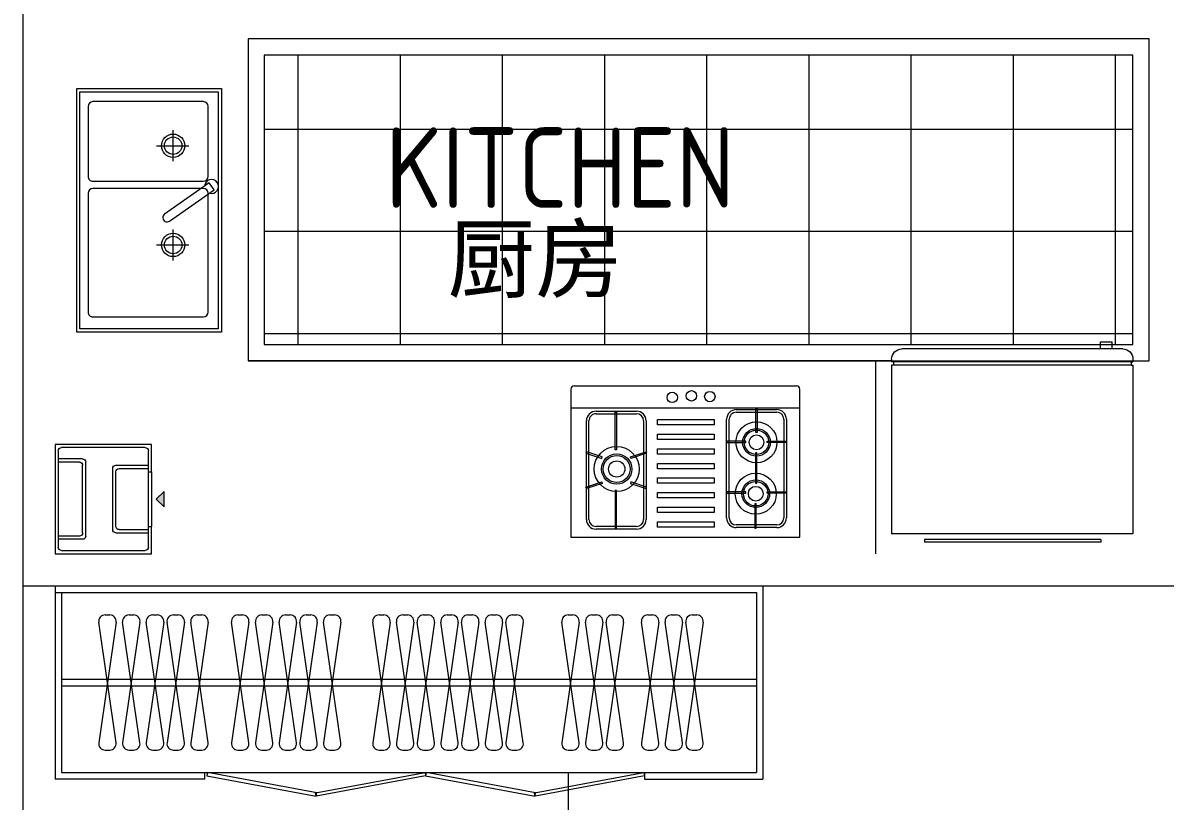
# Model space of a CAD drawing. Extents: x 25752 to 73233, y 27827 to 61602.
# Drawn here: x 33361 to 36911, y 44489 to 46907 of the extents above; entities that cross this region are included whole.
import ezdxf

# ---------------------------------------------------------------- set-up
doc = ezdxf.new("R2010")
doc.units = 0
doc.header["$LTSCALE"] = 1000
doc.header["$MEASUREMENT"] = 0
doc.linetypes.add('DASH', pattern=[0.35, 0.25, -0.1])
doc.linetypes.add('SMCENTER', pattern=[0.45, 0.25, -0.08, 0.04, -0.08])
for name, color, linetype, lineweight in [('DIM-CL', 13, 'SMCENTER', 5), ('DOTE', 1, 'Continuous', 5), ('家具', 34, 'Continuous', 9), ('洁具', 8, 'Continuous', 9), ('移动家具', 41, 'Continuous', 9), ('铺地', 8, 'Continuous', 5)]:
    doc.layers.add(name, color=color, linetype=linetype, lineweight=lineweight)
doc.layers.add('PUB_TEXT', color=7, linetype='Continuous')
doc.styles.get("Standard").update_dxf_attribs({"font": 'gbenor.shx', "bigfont": 'gbcbig.shx'})

# ---------------------------------------------------------------- blocks, each defined once
blk = doc.blocks.new('sdfsdf')
at = {"layer": '移动家具'}
for p, q in [((16786.34618928799, -29787.25847406686), (16786.34618928799, -29337.25847406686)), ((16786.34618928799, -29337.25847406686), (17543.30530794497, -29337.25847406686)), ((17543.30530794497, -29337.25847406686), (17543.30530794497, -29787.25847406686)), ((17543.30530794497, -29787.25847406686), (16786.34618928799, -29787.25847406686))]:
    blk.add_line(p, q, dxfattribs=at)
at = {"layer": '移动家具', "color": 251}
for p, q in [((16796.34618928799, -29777.25847406686), (16796.34618928799, -29347.25847406686)), ((16796.34618928799, -29347.25847406686), (17533.30530794497, -29347.25847406686)), ((17533.30530794497, -29347.25847406686), (17533.30530794497, -29777.25847406686)), ((16827.05160107461, -29393.84748662241), (16827.05160107461, -29736.91520918936)), ((17059.34429857039, -29378.84748662241), (16842.05160107461, -29378.84748662241)), ((17074.34429857039, -29736.91520918936), (17074.34429857039, -29393.84748662241)), ((17101.36246871258, -29360.66626490331), (17079.64571029073, -29375.85615392286)), ((17079.64571029073, -29375.85615392286), (17176.38389164253, -29514.16129307718)), ((17096.88919208551, -29393.84748662241), (17096.88919208551, -29736.91520918936)), ((17198.10065006439, -29498.97140405762), (17101.36246871258, -29360.66626490331)), ((17480.96536023097, -29378.84748662241), (17111.88919208551, -29378.84748662241)), ((17495.96536023097, -29736.91520918936), (17495.96536023097, -29393.84748662241)), ((16964.05435117663, -29539.12435498657), (16964.05435117663, -29438.93956200756)), ((17272.44016947478, -29539.12435498657), (17272.44016947478, -29438.93956200756)), ((17012.24821336864, -29487.62960628462), (16916.21144078506, -29487.62960628462)), ((17320.63403166679, -29487.62960628462), (17224.59725908321, -29487.62960628462)), ((17533.30530794497, -29777.25847406686), (16796.34618928799, -29777.25847406686)), ((16842.05160107461, -29751.91520918936), (17059.34429857039, -29751.91520918936)), ((17111.88919208551, -29751.91520918936), (17480.96536023097, -29751.91520918936))]:
    blk.add_line(p, q, dxfattribs=at)
for centre, radius in [((16964.05435117663, -29487.62960628462), 36.13484355663392), ((16964.05435117663, -29487.62960628462), 27.13484355663391), ((17272.44016947478, -29487.62960628462), 36.13484355663392), ((17272.44016947478, -29487.62960628462), 27.13484355663391)]:
    blk.add_circle(centre, radius, dxfattribs=at)
for centre, radius, start, end in [((17090.50408950166, -29368.2612094131), 21.70012077171123, 342.6067890379398, 267.3353041463999), ((16842.05160107461, -29393.84748662241), 15, 90, 180), ((17059.34429857039, -29393.84748662241), 15, 0, 90), ((17111.88919208551, -29393.84748662241), 15, 90, 180), ((17480.96536023097, -29393.84748662241), 15, 0, 90), ((17187.24227085346, -29506.56634856741), 13.25094642638578, 214.9710465919526, 34.97104659195264), ((16842.05160107461, -29736.91520918936), 15, 180, 270), ((17059.34429857039, -29736.91520918936), 15, 270, 0), ((17111.88919208551, -29736.91520918936), 15, 180, 270), ((17480.96536023097, -29736.91520918936), 15, 270, 0)]:
    blk.add_arc(centre, radius, start, end, dxfattribs=at)
blk = doc.blocks.new('A$C1BE601A8')
at = {"layer": '移动家具'}
blk.add_blockref('sdfsdf', (-16786.34619261953, 29787.25860261967), dxfattribs=at)
blk = doc.blocks.new('ddfdf')
at = {"layer": '移动家具'}
for p, q in [((15801.22047886995, -30110.3307553241), (15800.73663333486, -30821.87117318355)), ((16261.22037481441, -30110.64355399192), (15801.22047886995, -30110.3307553241)), ((16271.21357484336, -30120.64355167997), (16270.7433299461, -30812.18397416431)), ((15800.73663333486, -30821.87117318355), (16260.73652997508, -30822.1839718523))]:
    blk.add_line(p, q, dxfattribs=at)
at = {"layer": '移动家具', "color": 251}
for p, q in [((16201.47471839341, -30822.14367398364), (16201.95856392846, -30110.60325612419)), ((15856.24018454447, -30166.6335379394), (16162.68054026374, -30166.8419165418)), ((15856.24562452128, -30158.63353978895), (16162.68598024055, -30158.84191839135)), ((15952.10978383187, -30158.79979407723), (15956.89730725184, -30157.24783182231)), ((15968.02960611758, -30207.90957222402), (15952.10978383187, -30158.79979407723)), ((15956.89730725184, -30157.24783182231), (15972.81712953746, -30206.35760996904)), ((16062.0362751463, -30157.31932603248), (16046.04967858482, -30206.40740790183)), ((16050.83508691809, -30207.96587972413), (16066.82168347959, -30158.87779785483)), ((16066.82168347959, -30158.87779785483), (16062.0362751463, -30157.31932603248)), ((15826.13972583384, -30314.35733110219), (15826.22523154414, -30188.61313293985)), ((15834.13972398426, -30314.362771079), (15834.22522969457, -30188.61857291666)), ((15972.81712953746, -30206.35760996904), (15968.02960611758, -30207.90957222402)), ((16046.04967858482, -30206.40740790183), (16050.83508691809, -30207.96587972413)), ((16184.66557524109, -30188.8568713917), (16184.58006953078, -30314.6010695541)), ((16192.66557339148, -30188.86231136852), (16192.58006768118, -30314.60650953092)), ((15828.77924500429, -30247.7031957914), (15828.77613383875, -30252.27845766122)), ((15828.77613383875, -30252.27845766122), (15946.58532782475, -30252.35856759042)), ((15946.58843899029, -30247.7833057206), (15828.77924500429, -30247.7031957914)), ((15946.58532782475, -30252.35856759042), (15946.58843899029, -30247.7833057206)), ((16072.21889501714, -30252.44399807201), (16072.22200618265, -30247.86873620213)), ((16190.02808900314, -30252.52410800121), (16072.21889501714, -30252.44399807201)), ((16072.22200618265, -30247.86873620213), (16190.03120016868, -30247.94884613133)), ((16190.03120016868, -30247.94884613133), (16190.02808900314, -30252.52410800121)), ((15967.97021230726, -30295.2537627467), (15951.98361574576, -30344.34184461599)), ((15956.76902407903, -30345.90031643829), (15972.75562064047, -30296.81223456893)), ((15972.75562064047, -30296.81223456893), (15967.97021230726, -30295.2537627467)), ((16045.98816968789, -30296.86203250173), (16050.77569310777, -30295.31007024681)), ((16061.90799197351, -30345.97181064845), (16045.98816968789, -30296.86203250173)), ((16050.77569310777, -30295.31007024681), (16066.69551539345, -30344.41984839359)), ((16162.55967470404, -30344.58610268182), (15856.11931898477, -30344.37772407936)), ((16162.56511468085, -30336.58610453142), (15856.12475896161, -30336.37772592896)), ((15951.98361574576, -30344.34184461599), (15956.76902407903, -30345.90031643829)), ((16066.69551539345, -30344.41984839359), (16061.90799197351, -30345.97181064845)), ((15832.30939762757, -30555.69794555835), (15832.42922585135, -30379.47925956309)), ((15832.42922585135, -30379.47925956309), (15849.08552759682, -30379.49058580265)), ((15849.08552759682, -30379.49058580265), (15848.96569937308, -30555.70927179791)), ((15877.64456284, -30555.72877334646), (15877.76439106374, -30379.5100873512)), ((15877.76439106374, -30379.5100873512), (15894.42069280925, -30379.52141359076)), ((15894.42069280925, -30379.52141359076), (15894.30086458544, -30555.74009958602)), ((15922.97972805236, -30555.75960113463), (15923.09955627614, -30379.54091513937)), ((15923.09955627614, -30379.54091513937), (15939.75585802164, -30379.55224137893)), ((15939.75585802164, -30379.55224137893), (15939.63602979787, -30555.77092737419)), ((15968.31489326476, -30555.7904289228), (15968.43472148853, -30379.57174292754)), ((15968.43472148853, -30379.57174292754), (15985.09102323404, -30379.5830691671)), ((15985.09102323404, -30379.5830691671), (15984.97119501024, -30555.80175516236)), ((16013.65005847719, -30555.82125671097), (16013.76988670093, -30379.60257071571)), ((16013.76988670093, -30379.60257071571), (16030.42618844644, -30379.61389695527)), ((16030.42618844644, -30379.61389695527), (16030.30636022266, -30555.83258295053)), ((16058.98522368961, -30555.85208449914), (16059.10505191336, -30379.63339850388)), ((16059.10505191336, -30379.63339850388), (16075.76135365883, -30379.64472474344)), ((16075.76135365883, -30379.64472474344), (16075.64152543506, -30555.86341073865)), ((16104.32038890198, -30555.88291228726), (16104.44021712575, -30379.66422629199)), ((16104.44021712575, -30379.66422629199), (16121.09651887123, -30379.67555253155)), ((16121.09651887123, -30379.67555253155), (16120.97669064745, -30555.89423852682)), ((16149.65555411438, -30555.91374007543), (16149.77538233815, -30379.69505408016)), ((16149.77538233815, -30379.69505408016), (16166.4316840836, -30379.70638031972)), ((16166.4316840836, -30379.70638031972), (16166.31185585985, -30555.92506631499)), ((15848.96569937308, -30555.70927179791), (15832.30939762757, -30555.69794555835)), ((15894.30086458544, -30555.74009958602), (15877.64456284, -30555.72877334646)), ((15939.63602979787, -30555.77092737419), (15922.97972805236, -30555.75960113463)), ((15984.97119501024, -30555.80175516236), (15968.31489326476, -30555.7904289228)), ((16030.30636022266, -30555.83258295053), (16013.65005847719, -30555.82125671097)), ((16075.64152543506, -30555.86341073865), (16058.98522368961, -30555.85208449914)), ((16120.97669064745, -30555.89423852682), (16104.32038890198, -30555.88291228726)), ((16166.31185585985, -30555.92506631499), (16149.65555411438, -30555.91374007543)), ((15860.70811429934, -30594.42074161518), (16167.14847001861, -30594.62912021758)), ((15937.16698692608, -30594.5279452579), (15937.12637536676, -30654.25106717495)), ((15941.74224879596, -30594.5310564235), (15937.16698692608, -30594.5279452579)), ((15941.70163723663, -30654.25417834049), (15941.74224879596, -30594.5310564235)), ((16094.9205081432, -30594.63521722017), (16094.87989658388, -30654.35833913728)), ((16099.49577001305, -30594.63832838571), (16094.9205081432, -30594.63521722017)), ((16099.45515845373, -30654.36145030282), (16099.49577001305, -30594.63832838571)), ((15830.6022156119, -30750.14453292842), (15830.68772132217, -30624.40033476608)), ((15838.60221376232, -30750.14997290523), (15838.6877194726, -30624.40577474295)), ((15860.70267432253, -30602.42073976551), (16167.14303004177, -30602.62911836797)), ((16189.12806501915, -30624.64407321799), (16189.04255930884, -30750.38827138027)), ((16197.12806316954, -30624.6495131948), (16197.04255745924, -30750.39371135709)), ((15937.12637536676, -30654.25106717495), (15941.70163723663, -30654.25417834049)), ((16094.87989658388, -30654.35833913728), (16099.45515845373, -30654.36145030282)), ((15828.55599031562, -30681.58954124071), (15828.55287915005, -30686.16480311053)), ((15828.55287915005, -30686.16480311053), (15904.26455170973, -30686.2162868405)), ((15904.26766287524, -30681.64102497062), (15828.55599031562, -30681.58954124071)), ((15904.26455170973, -30686.2162868405), (15904.26766287524, -30681.64102497062)), ((15968.18764665548, -30683.81788342993), (15968.18453548991, -30688.39314529981)), ((15968.18453548991, -30688.39314529981), (16063.08249315561, -30688.45767565107)), ((16063.08560432115, -30683.88241378119), (15968.18764665548, -30683.81788342993)), ((16063.08249315561, -30688.45767565107), (16063.08560432115, -30683.88241378119)), ((16125.59691891968, -30689.56698637991), (16125.60003008522, -30684.9917245101)), ((16199.17672794539, -30689.6170204485), (16125.59691891968, -30689.56698637991)), ((16125.60003008522, -30684.9917245101), (16199.1798391109, -30685.04175857868)), ((16199.1798391109, -30685.04175857868), (16199.17672794539, -30689.6170204485)), ((15937.04091610259, -30779.92696192156), (15937.08152766191, -30720.20384000457)), ((15937.08152766191, -30720.20384000457), (15941.65678953176, -30720.20695117011)), ((15941.65678953176, -30720.20695117011), (15941.61617797246, -30779.9300730871)), ((16094.79443731974, -30780.03423388384), (16094.83504887906, -30720.3111119669)), ((16094.83504887906, -30720.3111119669), (16099.41031074888, -30720.31422313245)), ((16099.41031074888, -30720.31422313245), (16099.36969918958, -30780.03734504944)), ((16167.02760445891, -30772.37330635759), (15860.58724873964, -30772.16492775508)), ((16167.0221644821, -30780.37330450804), (15860.58180876286, -30780.16492590553)), ((15941.61617797246, -30779.9300730871), (15937.04091610259, -30779.92696192156)), ((16099.36969918958, -30780.03734504944), (16094.79443731974, -30780.03423388384))]:
    blk.add_line(p, q, dxfattribs=at)
for centre, radius in [((16012.87678350645, -30252.92774057662), 70.0932676893193), ((16012.87678350645, -30252.92774057662), 47.27171990812844), ((16012.87678350645, -30252.92774057662), 41.77171990812844), ((16012.87678350645, -30252.92774057662), 25.27171990812845), ((16235.44661092223, -30425.80481278145), 16.15891210973495), ((16240.16507174895, -30485.34141980094), 16.15891210973495), ((16237.74673690557, -30542.49174586002), 16.15891210973495), ((15935.77539479578, -30685.09315712936), 63.72115244483575), ((16095.65932884606, -30687.33527081192), 63.72115244483575), ((15935.77539479578, -30685.09315712936), 42.9742908255713), ((15935.77539479578, -30685.09315712936), 37.9742908255713), ((15935.77539479578, -30685.09315712936), 22.97429082557131), ((16095.65932884606, -30687.33527081192), 42.9742908255713), ((16095.65932884606, -30687.33527081192), 37.9742908255713), ((16095.65932884606, -30687.33527081192), 22.97429082557131)]:
    blk.add_circle(centre, radius, dxfattribs=at)
at = {"layer": '移动家具'}
for centre, start, end in [((16261.21357484336, -30120.64355167997), 0, 89.96103903383158), ((16260.74332994613, -30812.18397416431), 269.9610390338316, 0)]:
    blk.add_arc(centre, 9.999999999999996, start, end, dxfattribs=at)
at = {"layer": '移动家具', "color": 251}
for centre, radius, start, end in [((15856.22522460821, -30188.63353285292), 30.0000000000005, 89.96103903383158, 179.9610390338316), ((15856.22522460818, -30188.63353285298), 21.99999999998268, 89.96103903383158, 179.9610390338316), ((16162.66558032745, -30188.84191145544), 22.00000000001177, 359.9610390338315, 89.96103903383158), ((16162.66558032745, -30188.84191145544), 29.9999999999896, 359.9610390338315, 89.96103903383158), ((15856.13971889787, -30314.37773101527), 29.9999999999896, 179.9610390338316, 269.9610390338316), ((15856.13971889787, -30314.37773101527), 21.99999999999722, 179.9610390338316, 269.9610390338316), ((16162.58007461712, -30314.58610961778), 30.00000000000051, 269.9610390338316, 359.9610390338315), ((16162.58007461714, -30314.58610961778), 21.99999999998994, 269.9610390338316, 359.9610390338315), ((15860.68771438624, -30624.42073467921), 30.00000000000779, 89.96103903383158, 179.9610390338316), ((16167.12807010548, -30624.62911328167), 30.00000000001871, 359.9610390338315, 89.96103903383158), ((15860.68771438624, -30624.42073467921), 22.00000000000087, 89.96103903383158, 179.9610390338316), ((16167.12807010548, -30624.62911328167), 22.00000000001177, 359.9610390338315, 89.96103903383158), ((15860.60220867596, -30750.16493284149), 30.00000000000415, 179.9610390338316, 269.9610390338316), ((15860.60220867593, -30750.16493284149), 21.99999999998266, 179.9610390338316, 269.9610390338316), ((16167.0425643952, -30750.37331144395), 29.99999999998597, 269.9610390338316, 359.9610390338315), ((16167.0425643952, -30750.37331144395), 21.99999999998994, 269.9610390338316, 359.9610390338315)]:
    blk.add_arc(centre, radius, start, end, dxfattribs=at)
blk = doc.blocks.new('rytwy')
at = {"layer": '家具'}
for p, q in [((137161.6115262746, 4082.450741238892), (139361.6115262747, 4082.450741229267)), ((137161.6115262746, 4082.450741241723), (137161.6115262737, 3482.450741243819)), ((137161.6115262746, 4062.450741239007), (139341.6115262747, 4062.4507412295)), ((137181.6115262746, 4062.450741241723), (137181.6115262737, 3502.450741243819)), ((139341.6115262747, 4062.4507412295), (139341.6115262733, 3502.4507412295)), ((139361.6115262747, 4082.450741229267), (139361.6115262734, 3502.450741229634)), ((137627.4164751767, 3482.450741239506), (137161.6115262737, 3482.450741241081)), ((137181.6115262737, 3502.450741239846), (139341.6115262733, 3502.4507412295)), ((137627.4164751767, 3482.450741239506), (137627.4164751767, 3502.450741239506)), ((138993.4340799106, 3502.450741232764), (138993.4340799106, 3482.450741239816)), ((138993.4340799106, 3482.450741239816), (139361.6115262734, 3482.450741239816)), ((139361.6115262734, 3502.544768973307), (139361.6115262734, 3482.450741239816))]:
    blk.add_line(p, q, dxfattribs=at)
at = {"layer": '家具', "color": 8}
for p, q in [((137317.195953154, 3992.450741270711), (137331.5086306194, 3992.450741270711)), ((137391.5550502976, 3992.450741270478), (137405.867727763, 3992.450741270478)), ((137465.1457416666, 3992.450741270245), (137479.4584191325, 3992.450741270245)), ((137529.5374483927, 3992.450741270245), (137543.8501258581, 3992.450741270245)), ((137603.1281397617, 3992.450741270012), (137617.440817228, 3992.450741270012)), ((137730.1043168823, 3992.450741269779), (137744.4169943477, 3992.450741269547)), ((137804.4634140259, 3992.450741269547), (137818.7760914913, 3992.450741269547)), ((137878.054105395, 3992.450741269314), (137892.3667828603, 3992.450741269314)), ((137942.4458121205, 3992.450741269081), (137956.7584895859, 3992.450741269081)), ((138016.0365034896, 3992.450741269081), (138030.3491809559, 3992.450741268848)), ((138168.8900278718, 3992.450741268615), (138183.2027053372, 3992.450741268615)), ((138242.4807192408, 3992.450741268382), (138256.7933967062, 3992.450741268382)), ((138306.8724259664, 3992.45074126815), (138321.1851034318, 3992.45074126815)), ((138380.4631173354, 3992.45074126815), (138394.7757948017, 3992.450741267917)), ((138444.8548240619, 3992.450741267917), (138459.1675015273, 3992.450741267917)), ((138518.445515431, 3992.450741267684), (138532.7581928963, 3992.450741267684)), ((138582.8372221566, 3992.450741267451), (138597.1498996219, 3992.450741267451)), ((138756.3397950232, 3992.450741267917), (138770.6524724886, 3992.450741267917)), ((138829.9304863922, 3992.450741267684), (138844.2431638576, 3992.450741267684)), ((138894.3221931178, 3992.450741267451), (138908.6348705832, 3992.450741267451)), ((139003.7046510374, 3992.450741267917), (139018.0173285028, 3992.450741267917)), ((139077.2953424065, 3992.450741267684), (139091.6080198718, 3992.450741267684)), ((139141.687049132, 3992.450741267451), (139155.9997265974, 3992.450741267451)), ((137351.333188632, 3595.094015672491), (137297.3713951404, 3969.807466868931)), ((137351.3331886329, 3969.807466868931), (137297.3713951395, 3595.094015672491)), ((137425.6922857756, 3595.094015672258), (137371.7304922836, 3969.807466868698)), ((137425.6922857766, 3969.807466868698), (137371.7304922831, 3595.094015672258)), ((137499.2829771456, 3595.094015672025), (137445.3211836531, 3969.807466868698)), ((137499.2829771461, 3969.807466868465), (137445.3211836521, 3595.094015672258)), ((137563.6746838712, 3595.094015671792), (137509.7128903791, 3969.807466868465)), ((137563.6746838721, 3969.807466868232), (137509.7128903786, 3595.094015672025)), ((137637.2653752402, 3595.094015671792), (137583.3035817486, 3969.807466868232)), ((137637.2653752411, 3969.807466868232), (137583.3035817477, 3595.094015671792)), ((137764.2415523599, 3595.094015671327), (137710.2797588682, 3969.807466867999)), ((137764.2415523608, 3969.807466867766), (137710.2797588673, 3595.09401567156)), ((137838.6006495035, 3595.094015671094), (137784.6388560119, 3969.807466867766)), ((137838.6006495044, 3969.807466867534), (137784.6388560109, 3595.094015671327)), ((137912.1913408735, 3595.094015671094), (137858.2295473809, 3969.807466867534)), ((137912.1913408744, 3969.807466867534), (137858.22954738, 3595.094015671094)), ((137976.583047599, 3595.094015670861), (137922.6212541074, 3969.807466867534)), ((137976.5830476, 3969.807466867301), (137922.6212541065, 3595.094015671094)), ((138050.1737389681, 3595.094015670628), (137996.2119454764, 3969.807466867301)), ((138050.173738969, 3969.807466867068), (137996.2119454755, 3595.094015670861)), ((138203.0272633494, 3595.094015670395), (138149.0654698577, 3969.807466866835)), ((138203.0272633503, 3969.807466866835), (138149.0654698568, 3595.094015670395)), ((138276.6179547193, 3595.094015670163), (138222.6561612268, 3969.807466866602)), ((138276.6179547202, 3969.807466866602), (138222.6561612258, 3595.094015670163)), ((138341.0096614449, 3595.09401566993), (138287.0478679533, 3969.807466866602)), ((138341.0096614458, 3969.807466866369), (138287.0478679524, 3595.094015670163)), ((138414.6003528139, 3595.094015669697), (138360.6385593223, 3969.807466866369)), ((138414.6003528149, 3969.807466866137), (138360.6385593214, 3595.09401566993)), ((138478.9920595395, 3595.094015669697), (138425.0302660479, 3969.807466866137)), ((138478.9920595404, 3969.807466866137), (138425.030266047, 3595.094015669697)), ((138552.5827509095, 3595.094015669464), (138498.6209574169, 3969.807466865904)), ((138552.5827509104, 3969.807466865904), (138498.620957416, 3595.094015669464)), ((138616.974457635, 3595.094015669231), (138563.0126641434, 3969.807466865904)), ((138616.974457636, 3969.807466865671), (138563.0126641425, 3595.094015669464)), ((138790.4770305007, 3595.094015669697), (138736.5152370091, 3969.807466866137)), ((138790.4770305017, 3969.807466866137), (138736.5152370082, 3595.094015669697)), ((138864.0677218707, 3595.094015669464), (138810.1059283782, 3969.807466865904)), ((138864.0677218716, 3969.807466865904), (138810.1059283772, 3595.094015669464)), ((138928.4594285963, 3595.094015669231), (138874.4976351047, 3969.807466865904)), ((138928.4594285972, 3969.807466865671), (138874.4976351037, 3595.094015669464)), ((139037.841886515, 3595.094015669697), (138983.8800930234, 3969.807466866137)), ((139037.8418865159, 3969.807466866137), (138983.8800930225, 3595.094015669697)), ((139111.432577885, 3595.094015669464), (139057.4707843924, 3969.807466865904)), ((139111.4325778859, 3969.807466865904), (139057.4707843915, 3595.094015669464)), ((139175.8242846105, 3595.094015669231), (139121.8624911189, 3969.807466865904)), ((139175.8242846115, 3969.807466865671), (139121.862491118, 3595.094015669464)), ((137181.6115262742, 3792.450741240505), (139341.6115262742, 3792.4507412295)), ((137181.6115262742, 3772.450741240505), (139341.6115262742, 3772.4507412295)), ((137317.1959531535, 3572.450741206217), (137331.5086306189, 3572.450741205984)), ((137391.5550502971, 3572.450741205984), (137405.8677277625, 3572.450741205984)), ((137465.1457416662, 3572.450741205751), (137479.4584191316, 3572.450741205751)), ((137529.5374483918, 3572.450741205518), (137543.8501258571, 3572.450741205518)), ((137603.1281397608, 3572.450741205518), (137617.4408172271, 3572.450741205285)), ((137730.1043168814, 3572.450741205053), (137744.4169943467, 3572.450741205053)), ((137804.463414025, 3572.45074120482), (137818.7760914904, 3572.45074120482)), ((137878.054105394, 3572.45074120482), (137892.3667828594, 3572.450741204587)), ((137942.4458121196, 3572.450741204587), (137956.758489585, 3572.450741204587)), ((138016.0365034886, 3572.450741204354), (138030.3491809549, 3572.450741204354)), ((138168.8900278709, 3572.450741204121), (138183.2027053362, 3572.450741203888)), ((138242.4807192399, 3572.450741203888), (138256.7933967053, 3572.450741203888)), ((138306.8724259655, 3572.450741203656), (138321.1851034308, 3572.450741203656)), ((138380.4631173345, 3572.450741203423), (138394.7757948008, 3572.450741203423)), ((138444.854824061, 3572.450741203423), (138459.1675015264, 3572.45074120319)), ((138518.44551543, 3572.45074120319), (138532.7581928954, 3572.45074120319)), ((138582.8372221556, 3572.450741202957), (138597.149899621, 3572.450741202957)), ((138756.3397950222, 3572.450741203423), (138770.6524724876, 3572.45074120319)), ((138829.9304863913, 3572.45074120319), (138844.2431638566, 3572.45074120319)), ((138894.3221931169, 3572.450741202957), (138908.6348705822, 3572.450741202957)), ((139003.7046510365, 3572.450741203423), (139018.0173285019, 3572.45074120319)), ((139077.2953424055, 3572.45074120319), (139091.6080198709, 3572.45074120319)), ((139141.6870491311, 3572.450741202957), (139155.9997265965, 3572.450741202957))]:
    blk.add_line(p, q, dxfattribs=at)
at = {"layer": '家具'}
for points in [[(137633.4340800186, 3492.450741250687), (137973.4340799907, 3429.348474599575), (137975.2588672581, 3439.180572617254), (137635.2588672861, 3502.282839268134)], [(138313.4340799637, 3492.450741249058), (137973.4340799907, 3429.348474599575), (137971.6092927232, 3439.180572617254), (138311.6092926962, 3502.282839266504)], [(138313.4340799655, 3492.61864326444), (138653.4340799385, 3429.516376613095), (138655.258867206, 3439.348474630774), (138315.258867233, 3502.450741281887)], [(138993.4340799106, 3492.61864326281), (138653.4340799385, 3429.516376613095), (138651.609292671, 3439.348474630774), (138991.6092926431, 3502.450741280257)]]:
    blk.add_lwpolyline(points, close=True, dxfattribs=at)
at = {"layer": '家具', "color": 8}
for centre, start, end in [((137317.195953154, 3972.450741270711), 90, 187.5946433491932), ((137331.5086306194, 3972.450741270711), 352.4053566508067, 90), ((137391.5550502976, 3972.450741270478), 90, 187.5946433491932), ((137405.867727763, 3972.450741270478), 352.4053566508067, 90), ((137465.1457416666, 3972.450741270245), 90, 187.5946433491932), ((137479.4584191325, 3972.450741270245), 352.4053566508067, 90), ((137529.5374483927, 3972.450741270245), 90, 187.5946433491932), ((137543.8501258581, 3972.450741270245), 352.4053566508067, 90), ((137603.1281397617, 3972.450741270012), 90, 187.5946433491932), ((137617.440817228, 3972.450741270012), 352.4053566508067, 90), ((137730.1043168823, 3972.450741269779), 90, 187.5946433491932), ((137744.4169943477, 3972.450741269547), 352.4053566508067, 90), ((137804.4634140259, 3972.450741269547), 90, 187.5946433491932), ((137818.7760914913, 3972.450741269547), 352.4053566508067, 90), ((137878.054105395, 3972.450741269314), 90, 187.5946433491932), ((137892.3667828603, 3972.450741269314), 352.4053566508067, 90), ((137942.4458121205, 3972.450741269081), 90, 187.5946433491932), ((137956.7584895859, 3972.450741269081), 352.4053566508067, 90), ((138016.0365034896, 3972.450741269081), 90, 187.5946433491932), ((138030.3491809559, 3972.450741268848), 352.4053566508067, 90), ((138168.8900278718, 3972.450741268615), 90, 187.5946433491932), ((138183.2027053372, 3972.450741268615), 352.4053566508067, 90), ((138242.4807192408, 3972.450741268382), 90, 187.5946433491932), ((138256.7933967062, 3972.450741268382), 352.4053566508067, 90), ((138306.8724259664, 3972.45074126815), 90, 187.5946433491932), ((138321.1851034318, 3972.45074126815), 352.4053566508067, 90), ((138380.4631173354, 3972.45074126815), 90, 187.5946433491932), ((138394.7757948017, 3972.450741267917), 352.4053566508067, 90), ((138444.8548240619, 3972.450741267917), 90, 187.5946433491932), ((138459.1675015273, 3972.450741267917), 352.4053566508067, 90), ((138518.445515431, 3972.450741267684), 90, 187.5946433491932), ((138532.7581928963, 3972.450741267684), 352.4053566508067, 90), ((138582.8372221566, 3972.450741267451), 90, 187.5946433491932), ((138597.1498996219, 3972.450741267451), 352.4053566508067, 90), ((138756.3397950232, 3972.450741267917), 90, 187.5946433491932), ((138770.6524724886, 3972.450741267917), 352.4053566508067, 90), ((138829.9304863922, 3972.450741267684), 90, 187.5946433491932), ((138844.2431638576, 3972.450741267684), 352.4053566508067, 90), ((138894.3221931178, 3972.450741267451), 90, 187.5946433491932), ((138908.6348705832, 3972.450741267451), 352.4053566508067, 90), ((139003.7046510374, 3972.450741267917), 90, 187.5946433491932), ((139018.0173285028, 3972.450741267917), 352.4053566508067, 90), ((139077.2953424065, 3972.450741267684), 90, 187.5946433491932), ((139091.6080198718, 3972.450741267684), 352.4053566508067, 90), ((139141.687049132, 3972.450741267451), 90, 187.5946433491932), ((139155.9997265974, 3972.450741267451), 352.4053566508067, 90), ((137317.1959531535, 3592.450741206217), 172.4053566508068, 270), ((137331.5086306189, 3592.450741205984), 270, 7.594643349193236), ((137391.5550502971, 3592.450741205984), 172.4053566508068, 270), ((137405.8677277625, 3592.450741205984), 270, 7.594643349193236), ((137465.1457416662, 3592.450741205751), 172.4053566508068, 270), ((137479.4584191316, 3592.450741205751), 270, 7.594643349193236), ((137529.5374483918, 3592.450741205518), 172.4053566508068, 270), ((137543.8501258571, 3592.450741205518), 270, 7.594643349193236), ((137603.1281397608, 3592.450741205518), 172.4053566508068, 270), ((137617.4408172271, 3592.450741205285), 270, 7.594643349193236), ((137730.1043168814, 3592.450741205053), 172.4053566508068, 270), ((137744.4169943467, 3592.450741205053), 270, 7.594643349193236), ((137804.463414025, 3592.45074120482), 172.4053566508068, 270), ((137818.7760914904, 3592.45074120482), 270, 7.594643349193236), ((137878.054105394, 3592.45074120482), 172.4053566508068, 270), ((137892.3667828594, 3592.450741204587), 270, 7.594643349193236), ((137942.4458121196, 3592.450741204587), 172.4053566508068, 270), ((137956.758489585, 3592.450741204587), 270, 7.594643349193236), ((138016.0365034886, 3592.450741204354), 172.4053566508068, 270), ((138030.3491809549, 3592.450741204354), 270, 7.594643349193236), ((138168.8900278709, 3592.450741204121), 172.4053566508068, 270), ((138183.2027053362, 3592.450741203888), 270, 7.594643349193236), ((138242.4807192399, 3592.450741203888), 172.4053566508068, 270), ((138256.7933967053, 3592.450741203888), 270, 7.594643349193236), ((138306.8724259655, 3592.450741203656), 172.4053566508068, 270), ((138321.1851034308, 3592.450741203656), 270, 7.594643349193236), ((138380.4631173345, 3592.450741203423), 172.4053566508068, 270), ((138394.7757948008, 3592.450741203423), 270, 7.594643349193236), ((138444.854824061, 3592.450741203423), 172.4053566508068, 270), ((138459.1675015264, 3592.45074120319), 270, 7.594643349193236), ((138518.44551543, 3592.45074120319), 172.4053566508068, 270), ((138532.7581928954, 3592.45074120319), 270, 7.594643349193236), ((138582.8372221556, 3592.450741202957), 172.4053566508068, 270), ((138597.149899621, 3592.450741202957), 270, 7.594643349193236), ((138756.3397950222, 3592.450741203423), 172.4053566508068, 270), ((138770.6524724876, 3592.45074120319), 270, 7.594643349193236), ((138829.9304863913, 3592.45074120319), 172.4053566508068, 270), ((138844.2431638566, 3592.45074120319), 270, 7.594643349193236), ((138894.3221931169, 3592.450741202957), 172.4053566508068, 270), ((138908.6348705822, 3592.450741202957), 270, 7.594643349193236), ((139003.7046510365, 3592.450741203423), 172.4053566508068, 270), ((139018.0173285019, 3592.45074120319), 270, 7.594643349193236), ((139077.2953424055, 3592.45074120319), 172.4053566508068, 270), ((139091.6080198709, 3592.45074120319), 270, 7.594643349193236), ((139141.6870491311, 3592.450741202957), 172.4053566508068, 270), ((139155.9997265965, 3592.450741202957), 270, 7.594643349193236)]:
    blk.add_arc(centre, 20, start, end, dxfattribs=at)
blk = doc.blocks.new('A$C0C200289')
for p, q in [((500.263288419228, 622.7132478367421), (-48.17572191962972, 622.7132478367421)), ((-48.17572191962972, 613.4407061759266), (-48.17572191962972, 622.7132478367421)), ((500.263288419228, 613.4407061759266), (-48.17572191962972, 613.4407061759266)), ((500.263288419228, 613.4407061759266), (500.263288419228, 622.7132478367421)), ((-149.9999246529769, 71.83070159953786), (-149.9999246529769, 596.7501311862725)), ((600.0000753470231, 596.7501311862725), (-149.9999246529769, 596.7501311862725)), ((600.0000753470231, 71.83070159953786), (600.0000753470231, 596.7501311862725)), ((-144.1057945420034, 71.83070159953786), (-149.9999246529769, 71.83070159953786)), ((-144.1057945420034, 61.83070159953786), (-144.1057945420034, 71.83070159953786)), ((594.1059452358168, 61.83070159953786), (594.1059452358168, 71.83070159953786)), ((594.1059452358168, 71.83070159953786), (600.0000753470231, 71.83070159953786)), ((-149.9999246529769, 53.34289427817566), (-149.9999246529769, 61.83070159953786)), ((-144.1057945420034, 61.83070159953786), (-149.9999246529769, 61.83070159953786)), ((594.1059452358168, 61.83070159953786), (600.0000753470231, 61.83070159953786)), ((600.0000753470231, 53.34289427817566), (600.0000753470231, 61.83070159953786)), ((568.4878826683853, 21.83070159953786), (-118.4877319745719, 21.83070159953786)), ((499.1467481533996, 21.83070159953786), (499.1467481533996, -2.51166638918221e-05)), ((535.2829494392267, 21.83070159953786), (535.2829494392267, -2.511712955310941e-05)), ((499.1467481533996, -2.51166638918221e-05), (535.2829494392267, -2.511712955310941e-05))]:
    blk.add_line(p, q)
at = {"color": 251}
for p, q in [((594.1059452358168, 71.83070159953786), (-144.1057945420034, 71.83070159953786)), ((594.1059452358168, 61.83070159953786), (-144.1057945420034, 61.83070159953786))]:
    blk.add_line(p, q, dxfattribs=at)
for centre, start, end in [((-118.4877319745719, 53.34289427817566), 180, 270), ((568.4878826683853, 53.34289427817566), 270, 0)]:
    blk.add_arc(centre, 31.51219267851957, start, end)
blk = doc.blocks.new('PWII24')
blk.add_hatch(color=256).paths.add_polyline_path([(146.0921462717088, -39.01893331424617), (169.9999999999782, -14.7603440159055), (193.9078537283203, -39.01893331423889)])
for p, q in [((19.99999999995634, 290.0000000000036), (319.9999999999782, 290.0000000000546)), ((44.99999999959982, 214.2093941863586), (44.99999999974534, 290.0000000000109)), ((54.99999999965075, 224.2093941862568), (54.99999999975989, 290.0000000000182)), ((285.0000000002838, 224.2093941862859), (285.0000000001965, 290.0000000000473)), ((295.0000000003347, 214.2093941863877), (295.0000000002037, 290.0000000000473)), ((9.999999999992724, 20.00000000000364), (9.99999999996362, 280.0000000000036)), ((329.9999999999782, 280.0000000000546), (329.9999999999636, 19.99999999993815)), ((275.0000000002838, 214.2093941862349), (64.99999999965803, 214.2093941862058)), ((285.0000000003347, 204.2093941863368), (54.99999999959982, 204.2093941863077)), ((64.99999999959982, 110.8034386511299), (64.99999999987631, 9.99999999994543)), ((265.0000000003347, 120.8034386511517), (74.99999999959982, 120.8034386511808)), ((255.0000000002838, 110.8034386512536), (84.99999999965803, 110.8034386512827)), ((275.0000000003347, 110.8034386511008), (275.0000000000728, 9.99999999994543)), ((74.99999999965075, 100.8034386512318), (74.99999999987631, 9.99999999994543)), ((265.0000000002838, 100.8034386512027), (265.0000000000728, 9.99999999994543)), ((9.999999999992724, 19.99999999993452), (9.999999999985448, 34.9999999999709)), ((84.99999999980355, 9.99999999994543), (84.99999999985448, -3.274180926382542e-11)), ((255.0000000001528, 9.99999999994543), (255.0000000001019, -3.274180926382542e-11)), ((319.9999999999636, 9.999999999938154), (255.0000000001455, 9.999999999954525))]:
    blk.add_line(p, q)
at = {"linetype": 'DASH'}
for p, q in [((7.275957614183426e-12, 0), (0, 35.00000000002183)), ((85.00000000008004, -4.729372449219227e-11), (255.0000000001019, -3.274180926382542e-11))]:
    blk.add_line(p, q, dxfattribs=at)
for points in [[(0, 0), (-2.91038304567337e-11, 300.0000000000618), (339.9999999999709, 300.0000000001201), (339.9999999999927, -7.275957614183426e-11)], [(84.99999999998545, -2.91038304567337e-11), (1.455191522836685e-11, 0), (0, 35.00000000002183)], [(84.99999999998545, 9.999999999992724), (19.99999999999272, 9.999999999992724)], [(339.9999999999927, -7.275957614183426e-11), (255.0000000001019, -4.729372449219227e-11)]]:
    blk.add_lwpolyline(points)
blk.add_lwpolyline([(255.0000000001528, 9.99999999994543), (85.00000000007276, 9.999999999952706)], dxfattribs=at)
blk.add_lwpolyline([(146.0921462717088, -39.01893331424617), (169.9999999999782, -14.7603440159055), (193.9078537283203, -39.01893331423889)], close=True)
for centre, radius, start, end in [((19.99999999995634, 280.0000000000055), 10, 90, 180), ((319.9999999999782, 280.0000000000564), 10, 0, 90), ((54.99999999959255, 214.2093941863095), 10, 179.9999999996873, 270), ((64.99999999965075, 224.2093941862076), 10, 179.9999999996873, 270), ((275.0000000002765, 224.2093941862368), 10, 270, 3.126612474065896e-10), ((285.0000000003347, 214.2093941863386), 10, 270, 3.126612474065896e-10), ((74.99999999959255, 110.8034386511827), 10, 90, 180.0000000003127), ((84.99999999965075, 100.8034386512845), 10, 90, 180.0000000003127), ((255.0000000002765, 100.8034386512554), 10, 359.9999999996874, 90), ((265.0000000003347, 110.8034386511536), 10, 359.9999999996874, 90), ((19.99999999993452, 20.00000000000546), 9.999999999985134, 179.9999999998958, 270), ((319.9999999999563, 19.99999999996908), 10, 270, 0)]:
    blk.add_arc(centre, radius, start, end)

msp = doc.modelspace()

# ---------------------------------------------------------------- hatches: boundary and pattern name
at = {"layer": '铺地'}
h = msp.add_hatch(dxfattribs=at)
h.set_pattern_fill('ANSI37', color=256, scale=200, angle=45, style=0)
h.set_pattern_definition([(90, (-111833.4398683191, -15335.22081825961), (-317.5, 2.842170943040401e-14), []), (180, (-111833.4398683191, -15335.22081825961), (-2.842170943040401e-14, -317.5), [])])
h.paths.add_polyline_path([(34110.68971271344, 45907.4593576008), (36810.68971271307, 45907.4593576008), (36810.68971271307, 46807.45935760087), (34110.68971271344, 46807.45935760087)])
h = msp.add_hatch(dxfattribs=at)
h.set_pattern_fill('ANSI37', color=256, scale=200, angle=45, style=0)
h.set_pattern_definition([(90, (-111833.4398683185, -15335.22081825961), (-317.5, 2.842170943040401e-14), []), (180, (-111833.4398683185, -15335.22081825961), (-2.842170943040401e-14, -317.5), [])])
h.paths.add_polyline_path([(34110.68971271411, 45907.45935760081), (36810.68971271373, 45907.45935760081), (36810.68971271373, 46807.45935760088), (34110.68971271411, 46807.45935760088)])

# ---------------------------------------------------------------- linework, layer by layer
at = {"layer": 'DIM-CL'}
msp.add_line((35055.80611630477, 44574.64693953223), (35055.80611630477, 40774.64693953225), dxfattribs=at)
at = {"layer": 'DOTE'}
for p, q in [((33360.68971271344, 46957.45935760156), (33360.68971271341, 39757.45935760156)), ((33360.68971271344, 45157.45935760156), (36960.68971271341, 45157.45935760156))]:
    msp.add_line(p, q, dxfattribs=at)
at = {"layer": '铺地'}
for points in [[(34060.68971271344, 45857.4593576008), (36860.68971271307, 45857.4593576008), (36860.68971271307, 46857.45935760087), (34060.68971271344, 46857.45935760087)], [(34060.68971271411, 45857.45935760081), (36860.68971271373, 45857.45935760081), (36860.68971271373, 46857.45935760088), (34060.68971271411, 46857.45935760088)], [(34110.68971271344, 45907.4593576008), (36810.68971271307, 45907.4593576008), (36810.68971271307, 46807.45935760087), (34110.68971271344, 46807.45935760087)], [(34110.68971271411, 45907.45935760081), (36810.68971271373, 45907.45935760081), (36810.68971271373, 46807.45935760088), (34110.68971271411, 46807.45935760088)]]:
    msp.add_lwpolyline(points, close=True, dxfattribs=at)
for points in [[(36060.68971270759, 45857.45935760179), (34060.68971271301, 45857.4593576008)], [(36060.68971270826, 45857.4593576018), (34060.68971271368, 45857.45935760081)], [(36010.68971270759, 45857.45935760179), (36010.68971270759, 45257.45935760166)], [(36010.68971270826, 45857.4593576018), (36010.68971270826, 45257.45935760166)]]:
    msp.add_lwpolyline(points, dxfattribs=at)

# ---------------------------------------------------------------- block references
at = {"layer": '家具', "xscale": -1, "rotation": 179.9999999466392}
msp.add_blockref('A$C0C200289', (36210.68963767737, 45915.79843709245), dxfattribs=at)
at = {"layer": '家具', "linetype": 'Continuous', "extrusion": (0, 0, -1), "zscale": -1, "rotation": 270}
msp.add_blockref('PWII24', (-33760.68971271542, 45597.45935760139), dxfattribs=at)
at = {"layer": '洁具'}
for name, p, rotation in [('A$C1BE601A8', (33528.17249855521, 46703.29723249044), 270.0000000533608), ('ddfdf', (4964.253202417749, 29487.40891682553), 90.03896090947241)]:
    msp.add_blockref(name, p, dxfattribs=dict(at, rotation=rotation))
at = {"layer": '铺地'}
msp.add_blockref('rytwy', (-103700.9218135609, 41075.00861636008), dxfattribs=at)

# ---------------------------------------------------------------- texts
at = {"layer": 'PUB_TEXT', "attachment_point": 1}
for s, insert, char_height, width in [('KITCHEN', (34487.4677087531, 46582.43738448026), 250, 4161.465531222289), ('{\\fSimSun|b0|i0|c134|p2;厨房}', (34680.62590095052, 46274.30057079787), 200, 4105.675589346036)]:
    msp.add_mtext(s, dxfattribs=dict(at, insert=insert, char_height=char_height, width=width))

doc.saveas('drawing.dxf')
